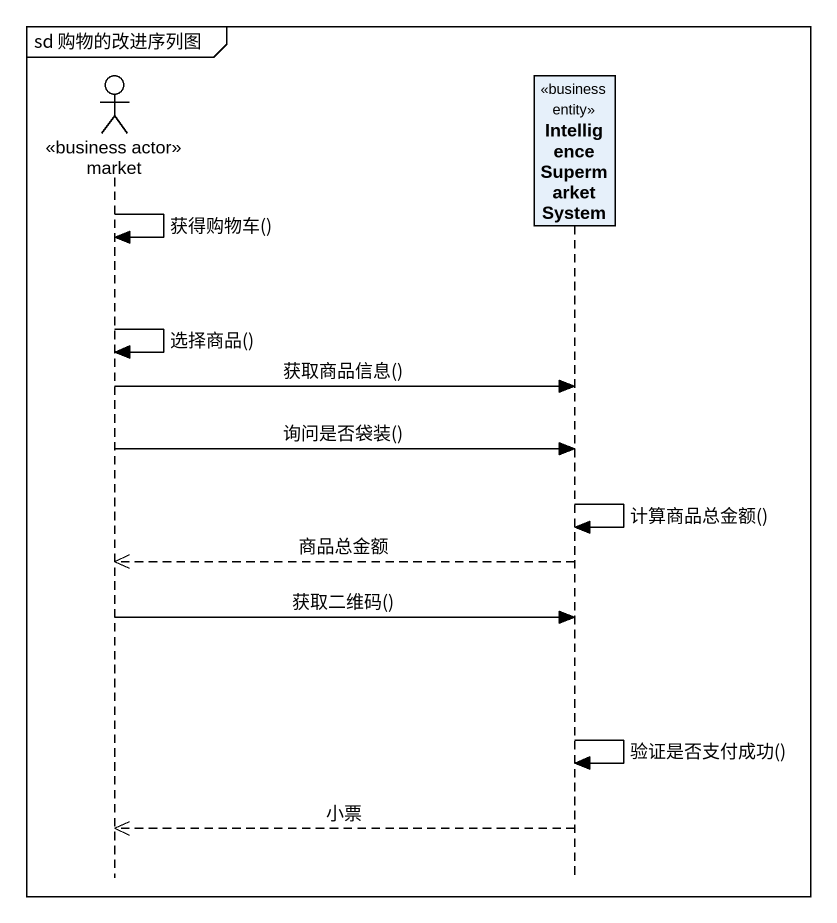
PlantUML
@startuml
mainframe sd 购物的改进序列图
hide footbox
actor market <<business actor>>
participant "IntelligenceSupermarketSystem" as IntelligenceSupermarketSyste <<business entity>>

market -> market : 获得购物车()
market -> market : 选择商品()
market -> IntelligenceSupermarketSyste : 获取商品信息()
market -> IntelligenceSupermarketSyste : 询问是否袋装()
IntelligenceSupermarketSyste -> IntelligenceSupermarketSyste : 计算商品总金额()
IntelligenceSupermarketSyste -->> market : 商品总金额
market -> IntelligenceSupermarketSyste : 获取二维码()
IntelligenceSupermarketSyste -> IntelligenceSupermarketSyste : 验证是否支付成功()
IntelligenceSupermarketSyste -->> market : 小票
@enduml
